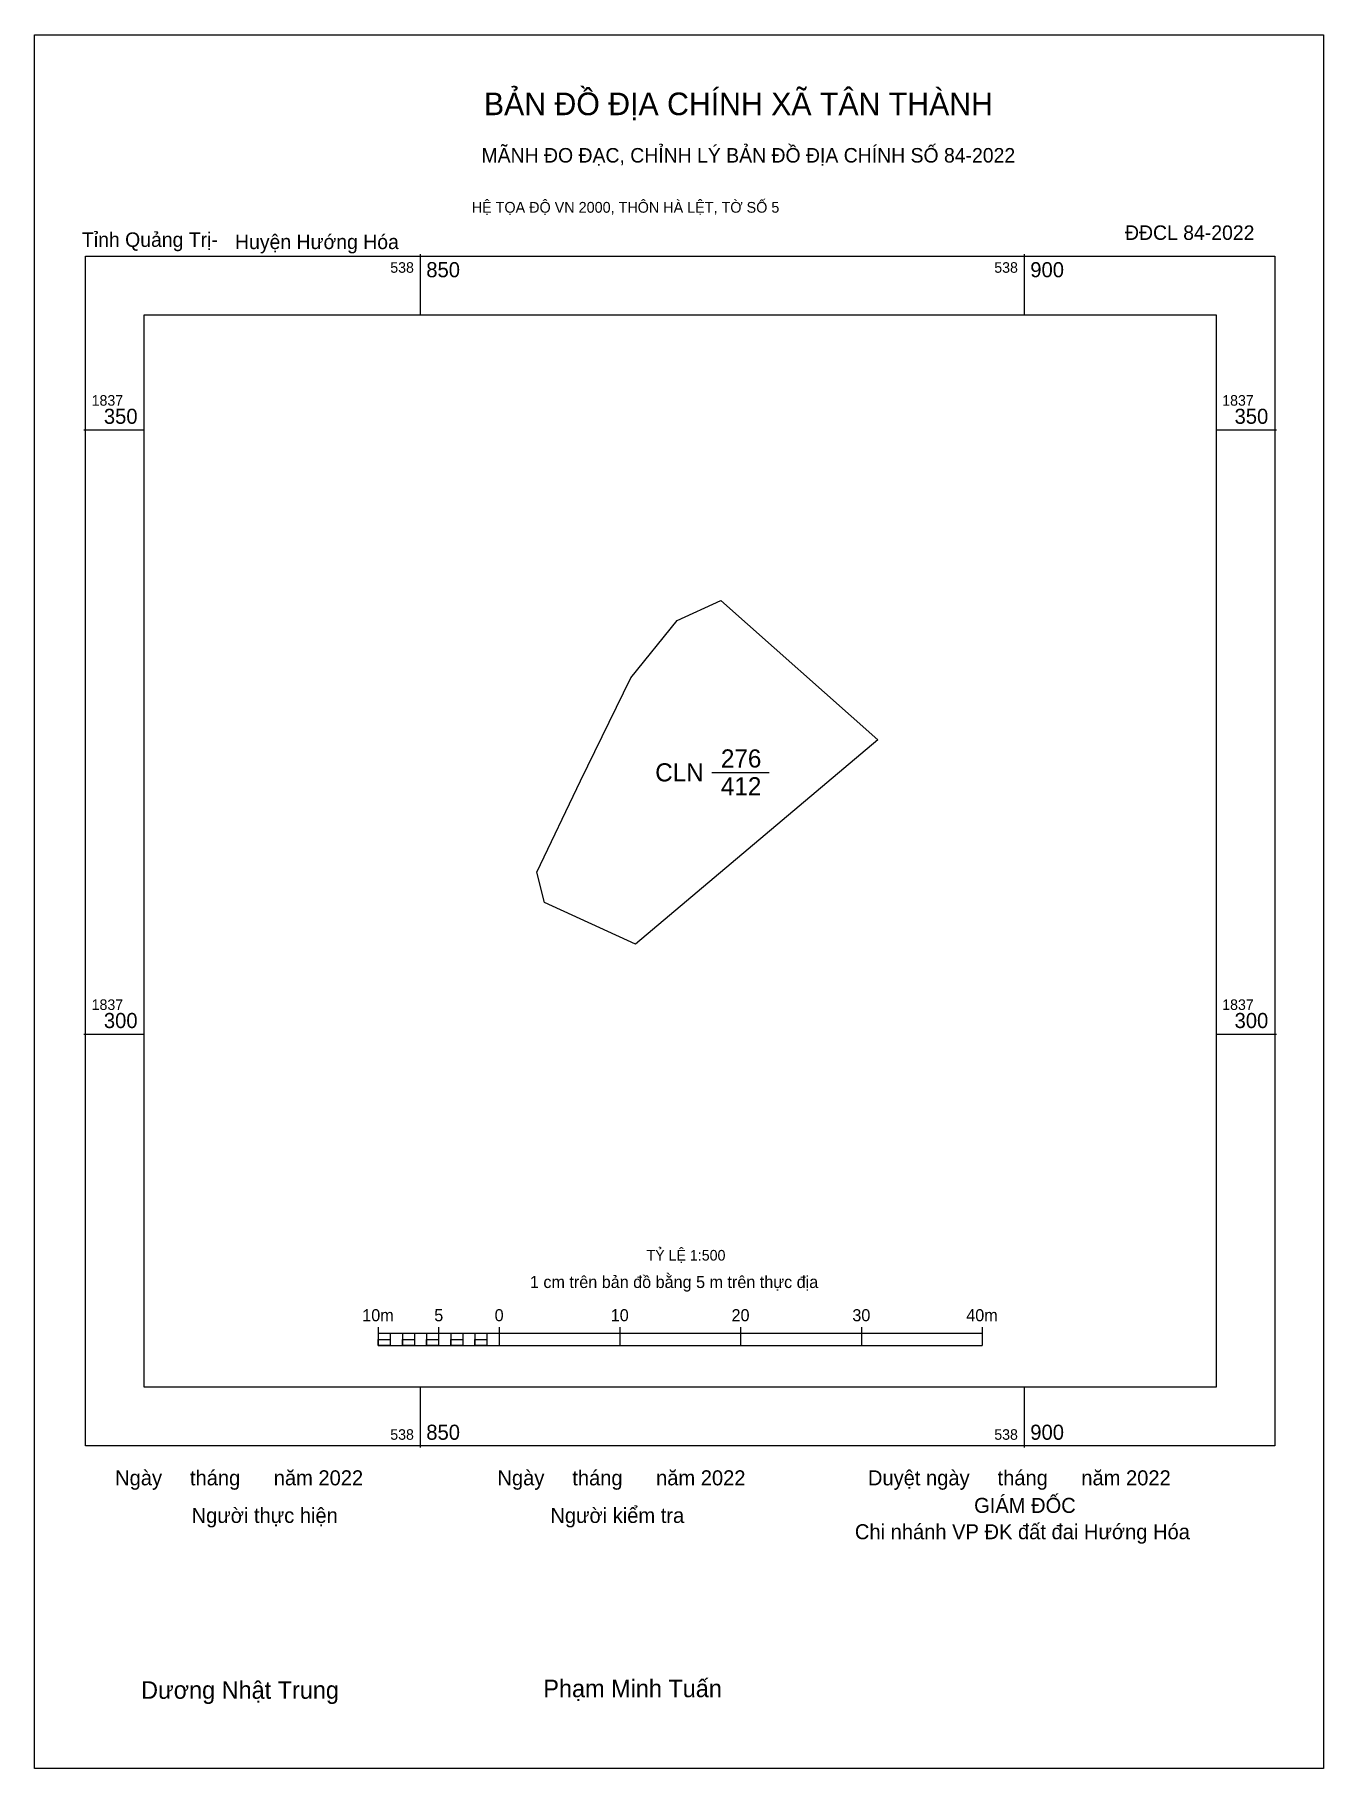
# Model space of a CAD drawing. Extents: x 538818 to 538925, y 1837239 to 1837383.
import ezdxf

# ---------------------------------------------------------------- set-up
doc = ezdxf.new("R2010")
doc.units = 0
for name, color, linetype in [('Level 10', 7, 'Continuous'), ('Level 13', 7, 'Continuous'), ('Level 15', 7, 'Continuous'), ('Level 27', 7, 'Continuous'), ('Level 29', 7, 'Continuous'), ('Level 6', 7, 'Continuous'), ('Level 62', 7, 'Continuous'), ('Level 63', 7, 'Continuous'), ('Level 9', 7, 'Continuous')]:
    doc.layers.add(name, color=color, linetype=linetype)

msp = doc.modelspace()

# ---------------------------------------------------------------- linework, layer by layer
at = {"layer": 'Level 10'}
msp.add_lwpolyline([(538859.65, 1837313.39), (538863.26, 1837320.95), (538867.43, 1837329.48), (538871.26, 1837334.23), (538874.88, 1837335.89), (538887.89, 1837324.35), (538867.82, 1837307.43), (538860.29, 1837310.89)], close=True, dxfattribs=at)
at = {"layer": 'Level 15'}
msp.add_lwpolyline([(538818.08, 1837382.7), (538924.76, 1837382.7), (538924.76, 1837239.24), (538818.08, 1837239.24)], close=True, dxfattribs=at)
at = {"layer": 'Level 27'}
for p, q in [((538874.88, 1837335.89), (538874.88, 1837335.89)), ((538871.26, 1837334.23), (538871.26, 1837334.23)), ((538887.89, 1837324.35), (538887.89, 1837324.35)), ((538859.65, 1837313.39), (538859.65, 1837313.4)), ((538867.82, 1837307.43), (538867.81, 1837307.43))]:
    msp.add_line(p, q, dxfattribs=at)
at = {"layer": 'Level 29'}
msp.add_line((538874.15, 1837321.66), (538878.87, 1837321.66), dxfattribs=at)
at = {"layer": 'Level 62'}
msp.add_lwpolyline([(538827.14, 1837359.53), (538915.89, 1837359.53), (538915.89, 1837270.78), (538827.14, 1837270.78)], close=True, dxfattribs=at)
at = {"layer": 'Level 63'}
for p, q in [((538850, 1837364.53), (538850, 1837359.53)), ((538900, 1837364.53), (538900, 1837359.53)), ((538822.14, 1837350), (538827.14, 1837350)), ((538915.89, 1837350), (538920.89, 1837350)), ((538822.14, 1837300), (538827.14, 1837300)), ((538915.89, 1837300), (538920.89, 1837300)), ((538846.52, 1837275.74), (538846.52, 1837274.24)), ((538851.52, 1837275.74), (538851.52, 1837274.24)), ((538856.52, 1837275.74), (538856.52, 1837274.24)), ((538866.52, 1837275.74), (538866.52, 1837274.24)), ((538876.52, 1837275.74), (538876.52, 1837274.24)), ((538886.52, 1837275.74), (538886.52, 1837274.24)), ((538896.52, 1837275.74), (538896.52, 1837274.24)), ((538846.52, 1837275.24), (538896.52, 1837275.24)), ((538846.52, 1837274.24), (538896.52, 1837274.24)), ((538847.52, 1837275.24), (538847.52, 1837274.24)), ((538848.52, 1837275.24), (538848.52, 1837274.24)), ((538849.52, 1837275.24), (538849.52, 1837274.24)), ((538850.52, 1837275.24), (538850.52, 1837274.24)), ((538851.52, 1837275.24), (538851.52, 1837274.24)), ((538852.52, 1837275.24), (538852.52, 1837274.24)), ((538853.52, 1837275.24), (538853.52, 1837274.24)), ((538854.52, 1837275.24), (538854.52, 1837274.24)), ((538855.52, 1837275.24), (538855.52, 1837274.24)), ((538856.52, 1837275.24), (538856.52, 1837274.24)), ((538850, 1837270.78), (538850, 1837265.78)), ((538900, 1837270.78), (538900, 1837265.78))]:
    msp.add_line(p, q, dxfattribs=at)
for points in [[(538822.3, 1837364.38), (538920.74, 1837364.38), (538920.74, 1837265.93), (538822.3, 1837265.93)], [(538846.52, 1837274.74), (538847.52, 1837274.74), (538847.52, 1837274.24), (538846.52, 1837274.24)], [(538846.52, 1837274.74), (538847.52, 1837274.74), (538847.52, 1837274.24), (538846.52, 1837274.24)], [(538848.52, 1837274.74), (538849.52, 1837274.74), (538849.52, 1837274.24), (538848.52, 1837274.24)], [(538850.52, 1837274.74), (538851.52, 1837274.74), (538851.52, 1837274.24), (538850.52, 1837274.24)], [(538852.52, 1837274.74), (538853.52, 1837274.74), (538853.52, 1837274.24), (538852.52, 1837274.24)], [(538854.52, 1837274.74), (538855.52, 1837274.74), (538855.52, 1837274.24), (538854.52, 1837274.24)]]:
    msp.add_lwpolyline(points, close=True, dxfattribs=at)

# ---------------------------------------------------------------- texts
at = {"layer": 'Level 13'}
for s, p in [('276', (538874.89, 1837322.06)), ('CLN', (538869.45, 1837320.91)), ('412', (538874.89, 1837319.76))]:
    msp.add_text(s, height=1.5, dxfattribs=at).set_placement(p)
at = {"layer": 'Level 6'}
msp.add_text('TỶ LỆ 1:500', height=0.879, dxfattribs=at).set_placement((538868.73, 1837281.26))
at = {"layer": 'Level 63'}
for s, height, p in [('BẢN ĐỒ ĐỊA CHÍNH XÃ TÂN THÀNH', 1.8718, (538855.27, 1837376.04)), ('MÃNH ĐO ĐẠC, CHỈNH LÝ BẢN ĐỒ ĐỊA CHÍNH SỐ 84-2022', 1.2011, (538855.07, 1837372.12)), ('HỆ TỌA ĐỘ VN 2000, THÔN HÀ LỆT, TỜ SỐ 5', 0.8891, (538854.26, 1837367.97)), ('538', 0.875, (538847.52, 1837363)), ('850', 1.25, (538850.5, 1837362.63)), ('538', 0.875, (538897.52, 1837363)), ('900', 1.25, (538900.5, 1837362.63)), ('1837', 0.875, (538822.8, 1837352)), ('350', 1.25, (538823.81, 1837350.5)), ('1837', 0.875, (538916.39, 1837352)), ('350', 1.25, (538917.41, 1837350.5)), ('1837', 0.875, (538822.8, 1837302)), ('300', 1.25, (538823.81, 1837300.5)), ('1837', 0.875, (538916.39, 1837302)), ('300', 1.25, (538917.41, 1837300.5)), ('1 cm trên bản đồ bằng 5 m trên thực địa', 1, (538859.08, 1837278.99)), ('10m', 1, (538845.2, 1837276.24)), ('5', 1, (538851.16, 1837276.24)), ('0', 1, (538856.16, 1837276.24)), ('10', 1, (538865.77, 1837276.24)), ('20', 1, (538875.77, 1837276.24)), ('30', 1, (538885.77, 1837276.24)), ('40m', 1, (538895.2, 1837276.24)), ('538', 0.875, (538847.52, 1837266.43)), ('850', 1.25, (538850.5, 1837266.43)), ('538', 0.875, (538897.52, 1837266.43)), ('900', 1.25, (538900.5, 1837266.43)), ('Ngày     tháng      năm 2022', 1.2442, (538824.74, 1837262.66)), ('Ngày     tháng      năm 2022', 1.2442, (538856.39, 1837262.66)), ('Duyệt ngày     tháng      năm 2022', 1.2442, (538887.06, 1837262.66)), ('GIÁM ĐỐC', 1.244, (538895.85, 1837260.38)), ('Người thực hiện', 1.2442, (538831.07, 1837259.55)), ('Người kiểm tra', 1.2442, (538860.77, 1837259.55)), ('Chi nhánh VP ĐK đất đai Hướng Hóa', 1.2442, (538885.98, 1837258.2)), ('Dương Nhật Trung', 1.4512, (538826.89, 1837245)), ('Phạm Minh Tuấn', 1.4512, (538860.19, 1837245.13))]:
    msp.add_text(s, height=height, dxfattribs=at).set_placement(p)
at = {"layer": 'Level 9'}
for s, p in [('Tỉnh Quảng Trị-', (538822, 1837365.14)), ('Huyện Hướng Hóa', (538834.67, 1837364.96)), ('ĐĐCL 84-2022', (538908.34, 1837365.72))]:
    msp.add_text(s, height=1.2011, dxfattribs=at).set_placement(p)

doc.saveas('drawing.dxf')
